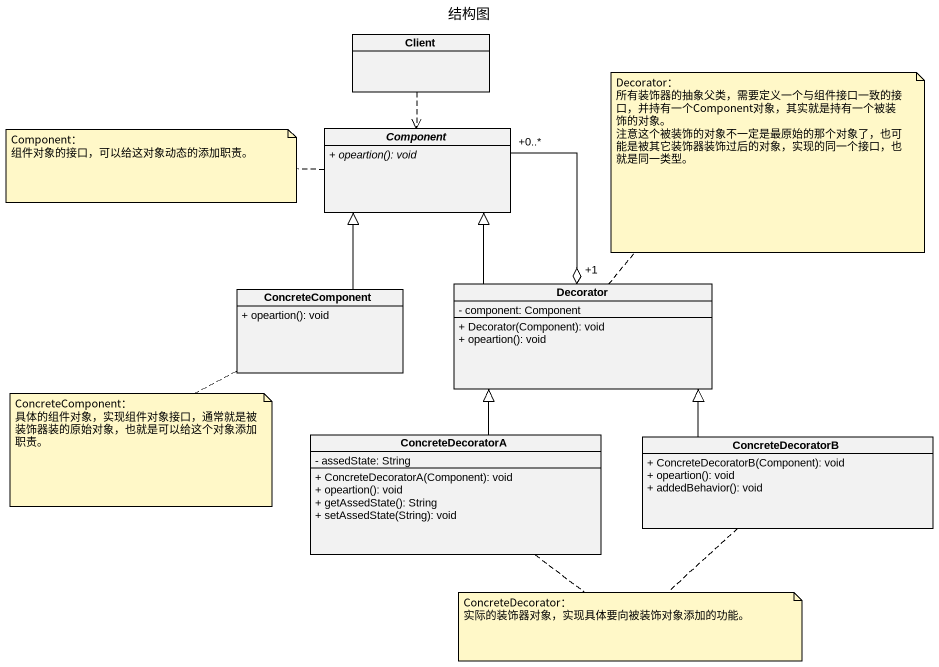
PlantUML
@startuml
title 结构图
hide circle
hide empty members
skinparam classAttributeIconSize 0
class Client
abstract class "Component" as Component_ {
  {abstract} + opeartion(): void
}
class ConcreteComponent {
  + opeartion(): void
}
class Decorator {
  - component: Component
  + Decorator(Component): void
  + opeartion(): void
}
class ConcreteDecoratorA {
  - assedState: String
  + ConcreteDecoratorA(Component): void
  + opeartion(): void
  + getAssedState(): String
  + setAssedState(String): void
}
class ConcreteDecoratorB {
  + ConcreteDecoratorB(Component): void
  + opeartion(): void
  + addedBehavior(): void
}
Client ..> Component_
Component_ "+0..*" --o "+1" Decorator
ConcreteComponent -up-|> Component_
Decorator -up-|> Component_
ConcreteDecoratorA -up-|> Decorator
ConcreteDecoratorB -up-|> Decorator
note top of Decorator
  Decorator：
  所有装饰器的抽象父类，需要定义一个与组件接口一致的接口，并持有一个Component对象，其实就是持有一个被装饰的对象。
  注意这个被装饰的对象不一定是最原始的那个对象了，也可能是被其它装饰器装饰过后的对象，实现的同一个接口，也就是同一类型。
end note
note left of Component_
  Component：
  组件对象的接口，可以给这对象动态的添加职责。
end note
note bottom of ConcreteComponent
  ConcreteComponent：
  具体的组件对象，实现组件对象接口，通常就是被装饰器装的原始对象，也就是可以给这个对象添加职责。
end note
note as N4
  ConcreteDecorator：
  实际的装饰器对象，实现具体要向被装饰对象添加的功能。
end note
N4 .. ConcreteDecoratorA
N4 .. ConcreteDecoratorB
@enduml
